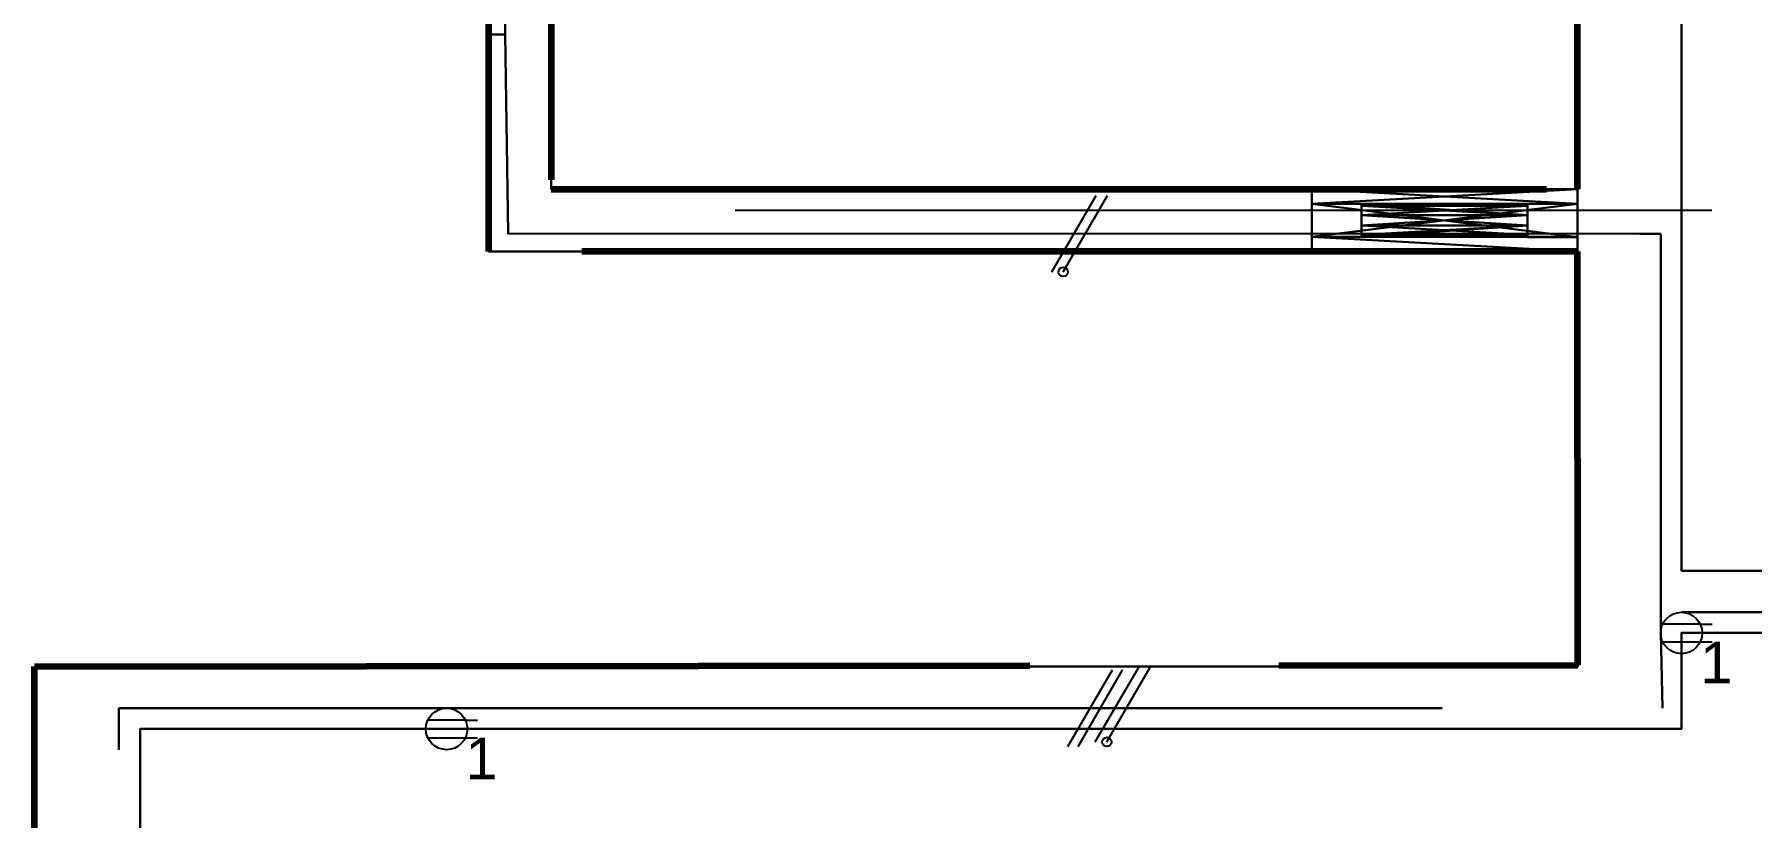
# Model space of a CAD drawing. Header units: metres. Extents: x 10.2 to 81, y 0 to 39.7.
# Drawn here: x 20 to 24.14, y 8.364 to 10.252 of the extents above; entities that cross this region are included whole.
import ezdxf

# ---------------------------------------------------------------- set-up
doc = ezdxf.new("R2010")
doc.units = ezdxf.units.M
doc.header["$LTSCALE"] = 0.2
doc.linetypes.add('ACAD_ISO02W100', pattern=[15, 12, -3])
for name, color, linetype, true_color in [('DLX_APERT', 7, 'Continuous', 0x969696), ('DLX_CONT', 7, 'Continuous', 0x969696), ('DLX_ROOF', 7, 'Continuous', 0x7f7f7f)]:
    doc.layers.add(name, color=color, linetype=linetype, true_color=true_color)
for name, color, linetype in [('EDIFICIO', 7, 'Continuous'), ('Fases', 7, 'Continuous'), ('Indicacion-Tabla', 7, 'Continuous'), ('Medidas', 1, 'Continuous'), ('Tomacorrientes', 7, 'Continuous')]:
    doc.layers.add(name, color=color, linetype=linetype)
doc.layers.add('L-Suelo', color=7, linetype='ACAD_ISO02W100', lineweight=30)
doc.layers.add('L-Techo', color=7, linetype='Continuous', lineweight=30)
doc.layers.get('0').off()
doc.styles.get("Standard").update_dxf_attribs({"font": 'arial.ttf'})

# ---------------------------------------------------------------- blocks, each defined once
blk = doc.blocks.new('Tomacorriente')
at = {"layer": 'Tomacorrientes'}
for p, q in [((0.0453, 0.0211), (-0.0453, 0.0211)), ((0.0453, 0.0211), (0.0743, 0.0211)), ((-0.0453, -0.0211), (0.0453, -0.0211)), ((0.0453, -0.0211), (0.0743, -0.0211))]:
    blk.add_line(p, q, dxfattribs=at)
blk.add_circle((0, 0), 0.05, dxfattribs=at)
blk = doc.blocks.new('943_0_0')
mesh = blk.add_polyface()
corners = [(0.2003, -0.0125, 0.3), (0.2003, 0.0125, 0.2), (0.2003, -0.0125, 0.2), (0.2003, 0.035, 0.2), (0.2003, 0.0125, 0.3), (0.2003, 0.035, 0.3), (0.2003, 0.0125, 0.2), (0.2003, 0.0125, 0.3), (0.2003, 0.035, 0.2), (0.2003, -0.035, 0.3), (0.2003, -0.0125, 0.2), (0.2003, -0.035, 0.2), (0.2003, -0.0125, 0.3), (0.2003, -0.0125, 0.2), (0.2003, -0.035, 0.3), (0.2003, 0.0125, 0.2), (0.2003, -0.0125, 0.3), (0.2003, 0.0125, 0.3)]
mesh.append_faces([[corners[k] for k in face] for face in [(0, 1, 2), (3, 4, 5), (6, 7, 8), (9, 10, 11), (12, 13, 14), (15, 16, 17)]])
blk = doc.blocks.new('943_0_1')
mesh = blk.add_polyface()
corners = [(-0.2003, -0.0125, 0.2), (-0.2003, 0.0125, 0.3), (-0.2003, -0.0125, 0.3), (-0.2003, 0.035, 0.3), (-0.2003, 0.0125, 0.2), (-0.2003, 0.035, 0.2), (-0.2003, 0.0125, 0.3), (-0.2003, 0.0125, 0.2), (-0.2003, 0.035, 0.3), (-0.2003, -0.035, 0.2), (-0.2003, -0.0125, 0.3), (-0.2003, -0.035, 0.3), (-0.2003, -0.0125, 0.2), (-0.2003, -0.0125, 0.3), (-0.2003, -0.035, 0.2), (-0.2003, 0.0125, 0.3), (-0.2003, -0.0125, 0.2), (-0.2003, 0.0125, 0.2)]
mesh.append_faces([[corners[k] for k in face] for face in [(0, 1, 2), (3, 4, 5), (6, 7, 8), (9, 10, 11), (12, 13, 14), (15, 16, 17)]])
blk = doc.blocks.new('943_0_2')
mesh = blk.add_polyface()
corners = [(0.2003, 0.0125, 0.2), (0.2003, -0.0125, 0.3), (0.2003, -0.0125, 0.2), (0.2003, 0.0125, 0.3), (0.2003, 0.035, 0.2), (0.2003, 0.035, 0.3), (0.2003, 0.0125, 0.3), (0.2003, 0.0125, 0.2), (0.2003, 0.035, 0.2), (0.2003, -0.035, 0.2), (0.2003, -0.0125, 0.3), (0.2003, -0.035, 0.3), (0.2003, -0.0125, 0.2), (0.2003, -0.0125, 0.3), (0.2003, -0.035, 0.2), (0.2003, -0.0125, 0.3), (0.2003, 0.0125, 0.2), (0.2003, 0.0125, 0.3), (-0.2003, -0.0125, 0.2), (-0.2003, 0.0125, 0.3), (-0.2003, 0.0125, 0.2), (-0.2003, -0.0125, 0.3), (-0.2003, -0.035, 0.2), (-0.2003, -0.035, 0.3), (-0.2003, -0.0125, 0.3), (-0.2003, -0.0125, 0.2), (-0.2003, -0.035, 0.2), (-0.2003, 0.035, 0.2), (-0.2003, 0.0125, 0.3), (-0.2003, 0.035, 0.3), (-0.2003, 0.0125, 0.2), (-0.2003, 0.0125, 0.3), (-0.2003, 0.035, 0.2), (-0.2003, 0.0125, 0.3), (-0.2003, -0.0125, 0.2), (-0.2003, -0.0125, 0.3), (-0.2003, 0.0125, 0.2), (0.2003, -0.0125, 0.2), (0.2003, 0.0125, 0.2), (0.2003, -0.0125, 0.2), (-0.2003, 0.0125, 0.2), (-0.2003, -0.0125, 0.2), (0.2003, 0.0125, 0.2), (0.2003, -0.0125, -0.63), (0.2003, 0.0125, -0.63), (0.2003, -0.0125, -0.63), (0.2003, 0.0125, 0.2), (0.2003, -0.0125, 0.2), (-0.2003, -0.0125, 0.2), (-0.2003, 0.0125, -0.63), (-0.2003, -0.0125, -0.63), (-0.2003, 0.0125, -0.63), (-0.2003, -0.0125, 0.2), (-0.2003, 0.0125, 0.2), (0.2003, 0.0125, -0.63), (-0.2003, -0.0125, -0.63), (-0.2003, 0.0125, -0.63), (-0.2003, -0.0125, -0.63), (0.2003, 0.0125, -0.63), (0.2003, -0.0125, -0.63), (0.2003, 0.0125, 0.3), (-0.2003, -0.0125, 0.3), (-0.2003, 0.0125, 0.3), (-0.2003, -0.0125, 0.3), (0.2003, 0.0125, 0.3), (0.2003, -0.0125, 0.3), (0.2003, -0.0125, 0.3), (0.2003, 0.0125, 0.63), (0.2003, -0.0125, 0.63), (0.2003, 0.0125, 0.63), (0.2003, -0.0125, 0.3), (0.2003, 0.0125, 0.3), (0.2003, 0.0125, 0.63), (-0.2003, -0.0125, 0.63), (0.2003, -0.0125, 0.63), (-0.2003, -0.0125, 0.63), (0.2003, 0.0125, 0.63), (-0.2003, 0.0125, 0.63), (-0.2003, 0.0125, 0.3), (-0.2003, -0.0125, 0.63), (-0.2003, 0.0125, 0.63), (-0.2003, -0.0125, 0.63), (-0.2003, 0.0125, 0.3), (-0.2003, -0.0125, 0.3)]
mesh.append_faces([[corners[k] for k in face] for face in [(0, 1, 2), (3, 4, 5), (6, 7, 8), (9, 10, 11), (12, 13, 14), (15, 16, 17), (18, 19, 20), (21, 22, 23), (24, 25, 26), (27, 28, 29), (30, 31, 32), (33, 34, 35), (36, 37, 38), (39, 40, 41), (42, 43, 44), (45, 46, 47), (48, 49, 50), (51, 52, 53), (54, 55, 56), (57, 58, 59), (60, 61, 62), (63, 64, 65), (66, 67, 68), (69, 70, 71), (72, 73, 74), (75, 76, 77), (78, 79, 80), (81, 82, 83)]])
blk = doc.blocks.new('943_0_3')
mesh = blk.add_polyface()
corners = [(-0.2003, -0.0125, 0.2), (0.2003, -0.0125, -0.63), (0.2003, -0.0125, 0.2), (0.2003, -0.0125, -0.63), (-0.2003, -0.0125, 0.2), (-0.2003, -0.0125, -0.63), (-0.2003, 0.0125, -0.63), (0.2003, 0.0125, 0.2), (0.2003, 0.0125, -0.63), (0.2003, 0.0125, 0.2), (-0.2003, 0.0125, -0.63), (-0.2003, 0.0125, 0.2), (-0.2003, -0.0125, 0.63), (0.2003, -0.0125, 0.3), (0.2003, -0.0125, 0.63), (0.2003, -0.0125, 0.3), (-0.2003, -0.0125, 0.63), (-0.2003, -0.0125, 0.3), (-0.2003, 0.0125, 0.63), (0.2003, 0.0125, 0.3), (-0.2003, 0.0125, 0.3), (0.2003, 0.0125, 0.3), (-0.2003, 0.0125, 0.63), (0.2003, 0.0125, 0.63)]
mesh.append_faces([[corners[k] for k in face] for face in [(0, 1, 2), (3, 4, 5), (6, 7, 8), (9, 10, 11), (12, 13, 14), (15, 16, 17), (18, 19, 20), (21, 22, 23)]])
blk = doc.blocks.new('943_0_4')
mesh = blk.add_polyface()
corners = [(-0.3203, 0.04, 0.75), (0.3203, -0.04, 0.75), (0.3203, 0.04, 0.75), (0.3203, -0.04, 0.75), (-0.3203, 0.04, 0.75), (-0.3203, -0.04, 0.75), (0.3203, 0.04, 0.75), (0.3203, -0.04, -0.75), (0.3203, 0.04, -0.75), (0.3203, -0.04, -0.75), (0.3203, 0.04, 0.75), (0.3203, -0.04, 0.75), (0.3203, 0.04, -0.75), (-0.3203, -0.04, -0.75), (-0.3203, 0.04, -0.75), (-0.3203, -0.04, -0.75), (0.3203, 0.04, -0.75), (0.3203, -0.04, -0.75), (-0.3203, 0.04, -0.75), (-0.3203, -0.04, 0.75), (-0.3203, 0.04, 0.75), (-0.3203, -0.04, 0.75), (-0.3203, 0.04, -0.75), (-0.3203, -0.04, -0.75), (-0.3203, -0.04, -0.75), (-0.2003, -0.04, 0.63), (-0.3203, -0.04, 0.75), (0.3203, -0.04, -0.75), (-0.2003, -0.04, -0.63), (-0.3203, -0.04, -0.75), (0.3203, -0.04, -0.75), (0.2003, -0.04, -0.63), (-0.2003, -0.04, -0.63), (0.3203, -0.04, 0.75), (0.2003, -0.04, -0.63), (0.3203, -0.04, -0.75), (0.3203, -0.04, 0.75), (0.2003, -0.04, 0.63), (0.2003, -0.04, -0.63), (-0.3203, -0.04, 0.75), (0.2003, -0.04, 0.63), (0.3203, -0.04, 0.75), (-0.3203, -0.04, 0.75), (-0.2003, -0.04, 0.63), (0.2003, -0.04, 0.63), (-0.2003, -0.04, 0.63), (-0.3203, -0.04, -0.75), (-0.2003, -0.04, -0.63), (-0.3203, 0.04, 0.75), (-0.2003, 0.04, -0.63), (-0.3203, 0.04, -0.75), (0.3203, 0.04, 0.75), (-0.2003, 0.04, 0.63), (-0.3203, 0.04, 0.75), (0.3203, 0.04, 0.75), (0.2003, 0.04, 0.63), (-0.2003, 0.04, 0.63), (0.3203, 0.04, -0.75), (0.2003, 0.04, 0.63), (0.3203, 0.04, 0.75), (0.3203, 0.04, -0.75), (0.2003, 0.04, -0.63), (0.2003, 0.04, 0.63), (-0.3203, 0.04, -0.75), (0.2003, 0.04, -0.63), (0.3203, 0.04, -0.75), (-0.3203, 0.04, -0.75), (-0.2003, 0.04, -0.63), (0.2003, 0.04, -0.63), (-0.2003, 0.04, -0.63), (-0.3203, 0.04, 0.75), (-0.2003, 0.04, 0.63), (0.2003, 0.0125, 0.63), (-0.2003, -0.0125, 0.63), (-0.2003, 0.0125, 0.63), (-0.2003, -0.0125, 0.63), (0.2003, 0.0125, 0.63), (0.2003, -0.0125, 0.63), (0.2003, -0.035, 0.2), (0.2003, -0.0125, -0.63), (0.2003, -0.04, -0.63), (0.2003, -0.035, 0.3), (0.2003, -0.0125, 0.63), (0.2003, -0.0125, 0.3), (0.2003, -0.035, 0.3), (0.2003, -0.04, 0.63), (0.2003, -0.0125, 0.63), (0.2003, -0.035, 0.3), (0.2003, -0.04, -0.63), (0.2003, -0.04, 0.63), (0.2003, -0.035, 0.2), (0.2003, -0.04, -0.63), (0.2003, -0.035, 0.3), (0.2003, -0.0125, -0.63), (0.2003, -0.035, 0.2), (0.2003, -0.0125, 0.2), (-0.2003, 0.04, -0.63), (-0.2003, 0.035, 0.2), (-0.2003, 0.0125, -0.63), (-0.2003, 0.0125, -0.63), (-0.2003, 0.035, 0.2), (-0.2003, 0.0125, 0.2), (-0.2003, 0.04, 0.63), (-0.2003, 0.035, 0.2), (-0.2003, 0.04, -0.63), (-0.2003, 0.04, 0.63), (-0.2003, 0.035, 0.3), (-0.2003, 0.035, 0.2), (-0.2003, 0.0125, 0.63), (-0.2003, 0.035, 0.3), (-0.2003, 0.04, 0.63), (-0.2003, 0.035, 0.3), (-0.2003, 0.0125, 0.63), (-0.2003, 0.0125, 0.3), (0.2003, 0.04, -0.63), (-0.2003, 0.0125, -0.63), (0.2003, 0.0125, -0.63), (-0.2003, 0.0125, -0.63), (0.2003, 0.04, -0.63), (-0.2003, 0.04, -0.63), (0.2003, -0.04, -0.63), (-0.2003, -0.0125, -0.63), (-0.2003, -0.04, -0.63), (-0.2003, -0.0125, -0.63), (0.2003, -0.04, -0.63), (0.2003, -0.0125, -0.63), (-0.2003, 0.0125, -0.63), (0.2003, -0.0125, -0.63), (0.2003, 0.0125, -0.63), (0.2003, -0.0125, -0.63), (-0.2003, 0.0125, -0.63), (-0.2003, -0.0125, -0.63), (0.2003, -0.0125, 0.2), (0.2003, 0.0125, -0.63), (0.2003, -0.0125, -0.63), (0.2003, 0.0125, -0.63), (0.2003, -0.0125, 0.2), (0.2003, 0.0125, 0.2), (-0.2003, 0.0125, 0.2), (-0.2003, -0.0125, -0.63), (-0.2003, 0.0125, -0.63), (-0.2003, -0.0125, -0.63), (-0.2003, 0.0125, 0.2), (-0.2003, -0.0125, 0.2), (0.2003, 0.0125, 0.3), (0.2003, -0.0125, 0.63), (0.2003, 0.0125, 0.63), (0.2003, -0.0125, 0.63), (0.2003, 0.0125, 0.3), (0.2003, -0.0125, 0.3), (0.2003, -0.04, 0.63), (-0.2003, -0.0125, 0.63), (0.2003, -0.0125, 0.63), (-0.2003, -0.0125, 0.63), (0.2003, -0.04, 0.63), (-0.2003, -0.04, 0.63), (0.2003, 0.04, 0.63), (-0.2003, 0.0125, 0.63), (-0.2003, 0.04, 0.63), (-0.2003, 0.0125, 0.63), (0.2003, 0.04, 0.63), (0.2003, 0.0125, 0.63), (-0.2003, -0.0125, 0.3), (-0.2003, 0.0125, 0.63), (-0.2003, -0.0125, 0.63), (-0.2003, 0.0125, 0.63), (-0.2003, -0.0125, 0.3), (-0.2003, 0.0125, 0.3), (0.2003, 0.0125, -0.63), (0.2003, 0.035, 0.2), (0.2003, 0.04, -0.63), (0.2003, 0.0125, 0.63), (0.2003, 0.035, 0.3), (0.2003, 0.0125, 0.3), (0.2003, 0.04, 0.63), (0.2003, 0.035, 0.3), (0.2003, 0.0125, 0.63), (0.2003, 0.04, -0.63), (0.2003, 0.035, 0.3), (0.2003, 0.04, 0.63), (0.2003, 0.04, -0.63), (0.2003, 0.035, 0.2), (0.2003, 0.035, 0.3), (0.2003, 0.035, 0.2), (0.2003, 0.0125, -0.63), (0.2003, 0.0125, 0.2)]
mesh.append_faces([[corners[k] for k in face] for face in [(0, 1, 2), (3, 4, 5), (6, 7, 8), (9, 10, 11), (12, 13, 14), (15, 16, 17), (18, 19, 20), (21, 22, 23), (24, 25, 26), (27, 28, 29), (30, 31, 32), (33, 34, 35), (36, 37, 38), (39, 40, 41), (42, 43, 44), (45, 46, 47), (48, 49, 50), (51, 52, 53), (54, 55, 56), (57, 58, 59), (60, 61, 62), (63, 64, 65), (66, 67, 68), (69, 70, 71), (72, 73, 74), (75, 76, 77), (78, 79, 80), (81, 82, 83), (84, 85, 86), (87, 88, 89), (90, 91, 92), (93, 94, 95), (96, 97, 98), (99, 100, 101), (102, 103, 104), (105, 106, 107), (108, 109, 110), (111, 112, 113), (114, 115, 116), (117, 118, 119), (120, 121, 122), (123, 124, 125), (126, 127, 128), (129, 130, 131), (132, 133, 134), (135, 136, 137), (138, 139, 140), (141, 142, 143), (144, 145, 146), (147, 148, 149), (150, 151, 152), (153, 154, 155), (156, 157, 158), (159, 160, 161), (162, 163, 164), (165, 166, 167), (168, 169, 170), (171, 172, 173), (174, 175, 176), (177, 178, 179), (180, 181, 182), (183, 184, 185)]])
blk = doc.blocks.new('943_0_5')
mesh = blk.add_polyface()
corners = [(-0.2003, -0.0125, -0.63), (-0.2003, -0.035, 0.2), (-0.2003, -0.04, -0.63), (-0.2003, -0.0125, 0.63), (-0.2003, -0.035, 0.3), (-0.2003, -0.0125, 0.3), (-0.2003, -0.04, 0.63), (-0.2003, -0.035, 0.3), (-0.2003, -0.0125, 0.63), (-0.2003, -0.04, -0.63), (-0.2003, -0.035, 0.3), (-0.2003, -0.04, 0.63), (-0.2003, -0.04, -0.63), (-0.2003, -0.035, 0.2), (-0.2003, -0.035, 0.3), (-0.2003, -0.035, 0.2), (-0.2003, -0.0125, -0.63), (-0.2003, -0.0125, 0.2)]
mesh.append_faces([[corners[k] for k in face] for face in [(0, 1, 2), (3, 4, 5), (6, 7, 8), (9, 10, 11), (12, 13, 14), (15, 16, 17)]])
blk = doc.blocks.new('943_0_6')
mesh = blk.add_polyface()
corners = [(-0.2003, -0.035, 0.2), (0.2003, -0.0125, 0.2), (0.2003, -0.035, 0.2), (0.2003, -0.0125, 0.2), (-0.2003, -0.035, 0.2), (-0.2003, -0.0125, 0.2), (-0.2003, -0.0125, 0.2), (0.2003, 0.0125, 0.2), (0.2003, -0.0125, 0.2), (0.2003, 0.0125, 0.2), (-0.2003, -0.0125, 0.2), (-0.2003, 0.0125, 0.2), (-0.2003, -0.035, 0.3), (0.2003, -0.035, 0.2), (0.2003, -0.035, 0.3), (0.2003, -0.035, 0.2), (-0.2003, -0.035, 0.3), (-0.2003, -0.035, 0.2), (0.2003, -0.035, 0.3), (-0.2003, -0.0125, 0.3), (-0.2003, -0.035, 0.3), (-0.2003, -0.0125, 0.3), (0.2003, -0.035, 0.3), (0.2003, -0.0125, 0.3), (-0.2003, 0.0125, 0.3), (0.2003, -0.0125, 0.3), (0.2003, 0.0125, 0.3), (0.2003, -0.0125, 0.3), (-0.2003, 0.0125, 0.3), (-0.2003, -0.0125, 0.3), (0.2003, 0.0125, 0.3), (-0.2003, 0.035, 0.3), (-0.2003, 0.0125, 0.3), (-0.2003, 0.035, 0.3), (0.2003, 0.0125, 0.3), (0.2003, 0.035, 0.3), (0.2003, 0.035, 0.3), (-0.2003, 0.035, 0.2), (-0.2003, 0.035, 0.3), (-0.2003, 0.035, 0.2), (0.2003, 0.035, 0.3), (0.2003, 0.035, 0.2), (0.2003, 0.035, 0.2), (-0.2003, 0.0125, 0.2), (-0.2003, 0.035, 0.2), (-0.2003, 0.0125, 0.2), (0.2003, 0.035, 0.2), (0.2003, 0.0125, 0.2)]
mesh.append_faces([[corners[k] for k in face] for face in [(0, 1, 2), (3, 4, 5), (6, 7, 8), (9, 10, 11), (12, 13, 14), (15, 16, 17), (18, 19, 20), (21, 22, 23), (24, 25, 26), (27, 28, 29), (30, 31, 32), (33, 34, 35), (36, 37, 38), (39, 40, 41), (42, 43, 44), (45, 46, 47)]])
blk = doc.blocks.new('Fase')
at = {"layer": 'Fases'}
blk.add_line((-0.0535, -0.0922), (0.0535, 0.0922), dxfattribs=at)
blk = doc.blocks.new('Neutro')
at = {"layer": 'Fases'}
h = blk.add_hatch(dxfattribs=at)
h.set_pattern_fill('ANGLE', color=256)
h.set_pattern_definition([(0, (-26.865, -1.6355), (0, 6.985), [5.08, -1.905]), (90, (-26.865, -1.6355), (-6.985, 4e-16), [5.08, -1.905])])
h.paths.add_polyline_path([(-0.0645, -0.0922, 1), (-0.0424, -0.0922, 1)])
blk.add_circle((-0.0535, -0.0922), 0.0111, dxfattribs=at)
blk.add_blockref('Fase', (0, 0), dxfattribs=at)

msp = doc.modelspace()

# ---------------------------------------------------------------- linework, layer by layer
at = {"layer": 'DLX_APERT'}
for points in [[(23.7201, 9.8434, 0), (23.0796, 9.8434, 0)], [(23.0796, 9.8434, 0), (23.0796, 9.7634, 0)], [(23.0796, 9.8434, 0), (23.0796, 9.8434, 0)], [(23.0796, 9.8434, 0), (23.0796, 9.7634, 0)], [(23.0796, 9.7634, 0), (23.0796, 9.8434, 0)], [(23.0796, 9.8434, 0), (23.7201, 9.8434, 0)], [(23.0796, 9.7634, 0), (23.0796, 9.8434, 0)], [(23.7201, 9.8434, 0), (23.0796, 9.8434, 0)], [(23.0796, 9.8434, 0), (23.0796, 9.8434, 0)], [(23.0796, 9.8434, 0), (23.7201, 9.8434, 0)], [(23.6001, 9.8434, 0), (23.1996, 9.8434, 0)], [(23.1996, 9.8434, 0), (23.1996, 9.8434, 0)], [(23.1996, 9.8434, 0), (23.6001, 9.8434, 0)], [(23.1996, 9.8159, 0), (23.1996, 9.8434, 0)], [(23.1996, 9.8434, 0), (23.1996, 9.8434, 0)], [(23.1996, 9.8434, 0), (23.1996, 9.8159, 0)], [(23.6001, 9.8434, 0), (23.1996, 9.8434, 0)], [(23.1996, 9.8434, 0), (23.1996, 9.8159, 0)], [(23.1996, 9.8159, 0), (23.1996, 9.8434, 0)], [(23.1996, 9.8434, 0), (23.6001, 9.8434, 0)], [(23.1996, 9.8384, 0), (23.1996, 9.8384, 0)], [(23.1996, 9.8384, 0), (23.1996, 9.8159, 0)], [(23.1996, 9.8159, 0), (23.1996, 9.8384, 0)], [(23.1996, 9.8159, 0), (23.1996, 9.8384, 0)], [(23.1996, 9.8384, 0), (23.1996, 9.8384, 0)], [(23.1996, 9.8384, 0), (23.1996, 9.8159, 0)], [(23.1996, 9.8159, 0), (23.1996, 9.8384, 0)], [(23.1996, 9.8384, 0), (23.6001, 9.8384, 0)], [(23.1996, 9.8384, 0), (23.6001, 9.8384, 0)], [(23.6001, 9.8384, 0), (23.1996, 9.8384, 0)], [(23.1996, 9.8384, 0), (23.1996, 9.8384, 0)], [(23.6001, 9.8384, 0), (23.1996, 9.8384, 0)], [(23.1996, 9.8384, 0), (23.1996, 9.8159, 0)], [(23.1996, 9.8159, 0), (23.1996, 9.8384, 0)], [(23.1996, 9.8384, 0), (23.1996, 9.8384, 0)], [(23.1996, 9.8384, 0), (23.1996, 9.8159, 0)], [(23.1996, 9.7909, 0), (23.1996, 9.8159, 0)], [(23.1996, 9.8159, 0), (23.6001, 9.8159, 0)], [(23.1996, 9.8159, 0), (23.1996, 9.8159, 0)], [(23.1996, 9.8159, 0), (23.1996, 9.8159, 0)], [(23.1996, 9.8159, 0), (23.6001, 9.8159, 0)], [(23.6001, 9.8159, 0), (23.1996, 9.8159, 0)], [(23.1996, 9.8159, 0), (23.1996, 9.7909, 0)], [(23.1996, 9.8159, 0), (23.1996, 9.7909, 0)], [(23.1996, 9.7909, 0), (23.1996, 9.8159, 0)], [(23.1996, 9.8159, 0), (23.1996, 9.8159, 0)], [(23.1996, 9.7909, 0), (23.1996, 9.8159, 0)], [(23.1996, 9.8159, 0), (23.1996, 9.8159, 0)], [(23.1996, 9.8159, 0), (23.1996, 9.7909, 0)], [(23.6001, 9.8159, 0), (23.1996, 9.8159, 0)], [(23.1996, 9.7909, 0), (23.1996, 9.8159, 0)], [(23.1996, 9.8159, 0), (23.1996, 9.7909, 0)], [(23.6001, 9.8159, 0), (23.1996, 9.8159, 0)], [(23.1996, 9.7909, 0), (23.1996, 9.8159, 0)], [(23.1996, 9.8159, 0), (23.6001, 9.8159, 0)], [(23.1996, 9.8159, 0), (23.6001, 9.8159, 0)], [(23.6001, 9.8159, 0), (23.1996, 9.8159, 0)], [(23.1996, 9.8159, 0), (23.1996, 9.7909, 0)], [(23.1996, 9.7909, 0), (23.1996, 9.8159, 0)], [(23.1996, 9.8159, 0), (23.1996, 9.7909, 0)], [(23.6001, 9.8159, 0), (23.1996, 9.8159, 0)], [(23.1996, 9.8159, 0), (23.1996, 9.8159, 0)], [(23.1996, 9.8159, 0), (23.6001, 9.8159, 0)], [(23.6001, 9.8159, 0), (23.1996, 9.8159, 0)], [(23.1996, 9.8159, 0), (23.1996, 9.7909, 0)], [(23.1996, 9.8159, 0), (23.1996, 9.8159, 0)], [(23.1996, 9.8159, 0), (23.1996, 9.7909, 0)], [(23.1996, 9.7909, 0), (23.1996, 9.8159, 0)], [(23.1996, 9.8159, 0), (23.6001, 9.8159, 0)], [(23.1996, 9.7909, 0), (23.1996, 9.8159, 0)], [(23.6001, 9.8159, 0), (23.1996, 9.8159, 0)], [(23.1996, 9.8159, 0), (23.1996, 9.8159, 0)], [(23.1996, 9.8159, 0), (23.6001, 9.8159, 0)], [(23.1996, 9.8159, 0), (23.6001, 9.8159, 0)], [(23.1996, 9.7909, 0), (23.1996, 9.8159, 0)], [(23.1996, 9.8159, 0), (23.1996, 9.8159, 0)], [(23.1996, 9.8159, 0), (23.1996, 9.7909, 0)], [(23.1996, 9.7909, 0), (23.1996, 9.8159, 0)], [(23.6001, 9.8159, 0), (23.1996, 9.8159, 0)], [(23.1996, 9.8159, 0), (23.1996, 9.7909, 0)], [(23.6001, 9.8434, 0), (23.6001, 9.8434, 0)], [(23.6001, 9.8159, 0), (23.6001, 9.8434, 0)], [(23.6001, 9.8434, 0), (23.6001, 9.8159, 0)], [(23.6001, 9.8159, 0), (23.6001, 9.8434, 0)], [(23.6001, 9.8434, 0), (23.6001, 9.8434, 0)], [(23.6001, 9.8434, 0), (23.6001, 9.8159, 0)], [(23.6001, 9.8384, 0), (23.6001, 9.8384, 0)], [(23.6001, 9.8384, 0), (23.6001, 9.8159, 0)], [(23.6001, 9.8159, 0), (23.6001, 9.8384, 0)], [(23.6001, 9.8384, 0), (23.6001, 9.8384, 0)], [(23.6001, 9.8384, 0), (23.6001, 9.8159, 0)], [(23.6001, 9.8159, 0), (23.6001, 9.8384, 0)], [(23.6001, 9.8384, 0), (23.6001, 9.8159, 0)], [(23.6001, 9.8384, 0), (23.6001, 9.8384, 0)], [(23.6001, 9.8159, 0), (23.6001, 9.8384, 0)], [(23.6001, 9.8384, 0), (23.6001, 9.8159, 0)], [(23.6001, 9.8159, 0), (23.6001, 9.8384, 0)], [(23.6001, 9.8384, 0), (23.6001, 9.8384, 0)], [(23.6001, 9.8159, 0), (23.6001, 9.7909, 0)], [(23.6001, 9.7909, 0), (23.6001, 9.8159, 0)], [(23.6001, 9.7909, 0), (23.6001, 9.8159, 0)], [(23.6001, 9.8159, 0), (23.6001, 9.8159, 0)], [(23.6001, 9.8159, 0), (23.6001, 9.7909, 0)], [(23.6001, 9.8159, 0), (23.6001, 9.7909, 0)], [(23.6001, 9.7909, 0), (23.6001, 9.8159, 0)], [(23.6001, 9.8159, 0), (23.6001, 9.8159, 0)], [(23.6001, 9.8159, 0), (23.6001, 9.8159, 0)], [(23.6001, 9.8159, 0), (23.6001, 9.8159, 0)], [(23.6001, 9.8159, 0), (23.6001, 9.7909, 0)], [(23.6001, 9.7909, 0), (23.6001, 9.8159, 0)], [(23.6001, 9.8159, 0), (23.6001, 9.7909, 0)], [(23.6001, 9.7909, 0), (23.6001, 9.8159, 0)], [(23.6001, 9.8159, 0), (23.6001, 9.7909, 0)], [(23.6001, 9.7909, 0), (23.6001, 9.8159, 0)], [(23.6001, 9.8159, 0), (23.6001, 9.8159, 0)], [(23.6001, 9.7909, 0), (23.6001, 9.8159, 0)], [(23.6001, 9.8159, 0), (23.6001, 9.8159, 0)], [(23.6001, 9.8159, 0), (23.6001, 9.7909, 0)], [(23.6001, 9.7909, 0), (23.6001, 9.8159, 0)], [(23.6001, 9.8159, 0), (23.6001, 9.7909, 0)], [(23.6001, 9.8159, 0), (23.6001, 9.8159, 0)], [(23.6001, 9.8159, 0), (23.6001, 9.7909, 0)], [(23.6001, 9.7909, 0), (23.6001, 9.8159, 0)], [(23.6001, 9.8159, 0), (23.6001, 9.8159, 0)], [(23.6001, 9.8159, 0), (23.6001, 9.7909, 0)], [(23.6001, 9.7909, 0), (23.6001, 9.8159, 0)], [(23.7201, 9.7634, 0), (23.7201, 9.8434, 0)], [(23.7201, 9.8434, 0), (23.7201, 9.7634, 0)], [(23.7201, 9.8434, 0), (23.7201, 9.8434, 0)], [(23.7201, 9.8434, 0), (23.7201, 9.7634, 0)], [(23.7201, 9.7634, 0), (23.7201, 9.8434, 0)], [(23.7201, 9.8434, 0), (23.7201, 9.8434, 0)], [(23.6001, 9.7909, 0), (23.1996, 9.7909, 0)], [(23.6001, 9.7909, 0), (23.1996, 9.7909, 0)], [(23.1996, 9.7909, 0), (23.1996, 9.7634, 0)], [(23.1996, 9.7909, 0), (23.6001, 9.7909, 0)], [(23.1996, 9.7909, 0), (23.1996, 9.7909, 0)], [(23.1996, 9.7909, 0), (23.1996, 9.7909, 0)], [(23.1996, 9.7909, 0), (23.6001, 9.7909, 0)], [(23.1996, 9.7634, 0), (23.1996, 9.7909, 0)], [(23.1996, 9.7684, 0), (23.1996, 9.7909, 0)], [(23.1996, 9.7909, 0), (23.1996, 9.7909, 0)], [(23.1996, 9.7909, 0), (23.1996, 9.7634, 0)], [(23.1996, 9.7634, 0), (23.1996, 9.7909, 0)], [(23.1996, 9.7909, 0), (23.1996, 9.7909, 0)], [(23.1996, 9.7909, 0), (23.1996, 9.7684, 0)], [(23.1996, 9.7684, 0), (23.1996, 9.7909, 0)], [(23.1996, 9.7909, 0), (23.1996, 9.7684, 0)], [(23.6001, 9.7909, 0), (23.1996, 9.7909, 0)], [(23.1996, 9.7909, 0), (23.6001, 9.7909, 0)], [(23.6001, 9.7909, 0), (23.1996, 9.7909, 0)], [(23.1996, 9.7909, 0), (23.1996, 9.7684, 0)], [(23.1996, 9.7909, 0), (23.6001, 9.7909, 0)], [(23.1996, 9.7684, 0), (23.1996, 9.7909, 0)], [(23.1996, 9.7684, 0), (23.1996, 9.7909, 0)], [(23.1996, 9.7909, 0), (23.1996, 9.7684, 0)], [(23.1996, 9.7909, 0), (23.6001, 9.7909, 0)], [(23.6001, 9.7909, 0), (23.1996, 9.7909, 0)], [(23.1996, 9.7909, 0), (23.1996, 9.7909, 0)], [(23.1996, 9.7909, 0), (23.6001, 9.7909, 0)], [(23.1996, 9.7909, 0), (23.1996, 9.7909, 0)], [(23.6001, 9.7909, 0), (23.1996, 9.7909, 0)], [(23.6001, 9.7909, 0), (23.1996, 9.7909, 0)], [(23.6001, 9.7909, 0), (23.1996, 9.7909, 0)], [(23.1996, 9.7909, 0), (23.1996, 9.7909, 0)], [(23.1996, 9.7909, 0), (23.6001, 9.7909, 0)], [(23.1996, 9.7909, 0), (23.1996, 9.7909, 0)], [(23.1996, 9.7909, 0), (23.6001, 9.7909, 0)], [(23.6001, 9.7684, 0), (23.6001, 9.7909, 0)], [(23.6001, 9.7909, 0), (23.6001, 9.7909, 0)], [(23.6001, 9.7909, 0), (23.6001, 9.7634, 0)], [(23.6001, 9.7634, 0), (23.6001, 9.7909, 0)], [(23.6001, 9.7909, 0), (23.6001, 9.7909, 0)], [(23.6001, 9.7909, 0), (23.6001, 9.7684, 0)], [(23.6001, 9.7634, 0), (23.6001, 9.7909, 0)], [(23.6001, 9.7909, 0), (23.6001, 9.7909, 0)], [(23.6001, 9.7909, 0), (23.6001, 9.7634, 0)], [(23.6001, 9.7909, 0), (23.6001, 9.7909, 0)], [(23.6001, 9.7909, 0), (23.6001, 9.7684, 0)], [(23.6001, 9.7684, 0), (23.6001, 9.7909, 0)], [(23.6001, 9.7684, 0), (23.6001, 9.7909, 0)], [(23.6001, 9.7909, 0), (23.6001, 9.7684, 0)], [(23.6001, 9.7909, 0), (23.6001, 9.7684, 0)], [(23.6001, 9.7684, 0), (23.6001, 9.7909, 0)], [(23.6001, 9.7909, 0), (23.6001, 9.7909, 0)], [(23.6001, 9.7909, 0), (23.6001, 9.7909, 0)], [(23.6001, 9.7909, 0), (23.6001, 9.7909, 0)], [(23.6001, 9.7909, 0), (23.6001, 9.7909, 0)], [(23.0796, 9.7634, 0), (23.7201, 9.7634, 0)], [(23.0796, 9.7634, 0), (23.0796, 9.7634, 0)], [(23.7201, 9.7634, 0), (23.0796, 9.7634, 0)], [(23.7201, 9.7634, 0), (23.0796, 9.7634, 0)], [(23.0796, 9.7634, 0), (23.0796, 9.7634, 0)], [(23.0796, 9.7634, 0), (23.7201, 9.7634, 0)], [(23.1996, 9.7684, 0), (23.1996, 9.7684, 0)], [(23.1996, 9.7684, 0), (23.1996, 9.7684, 0)], [(23.1996, 9.7684, 0), (23.6001, 9.7684, 0)], [(23.6001, 9.7684, 0), (23.1996, 9.7684, 0)], [(23.1996, 9.7684, 0), (23.1996, 9.7684, 0)], [(23.1996, 9.7684, 0), (23.6001, 9.7684, 0)], [(23.6001, 9.7684, 0), (23.1996, 9.7684, 0)], [(23.1996, 9.7684, 0), (23.1996, 9.7684, 0)], [(23.6001, 9.7634, 0), (23.1996, 9.7634, 0)], [(23.1996, 9.7634, 0), (23.1996, 9.7634, 0)], [(23.1996, 9.7634, 0), (23.6001, 9.7634, 0)], [(23.1996, 9.7634, 0), (23.6001, 9.7634, 0)], [(23.6001, 9.7634, 0), (23.1996, 9.7634, 0)], [(23.1996, 9.7634, 0), (23.1996, 9.7634, 0)], [(23.6001, 9.7684, 0), (23.6001, 9.7684, 0)], [(23.6001, 9.7684, 0), (23.6001, 9.7684, 0)], [(23.6001, 9.7684, 0), (23.6001, 9.7684, 0)], [(23.6001, 9.7684, 0), (23.6001, 9.7684, 0)], [(23.6001, 9.7634, 0), (23.6001, 9.7634, 0)], [(23.6001, 9.7634, 0), (23.6001, 9.7634, 0)], [(23.7201, 9.7634, 0), (23.7201, 9.7634, 0)], [(23.7201, 9.7634, 0), (23.7201, 9.7634, 0)]]:
    msp.add_polyline3d(points, dxfattribs=at)
at = {"layer": 'DLX_CONT'}
for points in [[(21.2459, 12.3012, 0), (21.2459, 9.8786, 0)], [(21.2459, 12.3012, 0), (21.2459, 9.8786, 0)], [(21.0959, 12.2874, 0), (21.0959, 9.7284, 0)], [(21.0959, 12.2874, 0), (21.0959, 9.7284, 0)], [(23.7201, 9.8784, 0), (23.7209, 11.3283, 0)], [(23.7201, 9.8784, 0), (23.7209, 11.3283, 0)], [(23.9709, 10.3783, 0), (23.9709, 8.9587, 0)], [(23.9709, 10.3783, 0), (23.9709, 8.9587, 0)], [(21.2459, 9.8786, 0), (23.7201, 9.8784, 0)], [(21.2459, 9.8786, 0), (23.7201, 9.8784, 0)], [(24.0444, 9.827, 0), (21.6897, 9.827, 0)], [(21.0959, 9.7284, 0), (23.7202, 9.7284, 0)], [(21.0959, 9.7284, 0), (23.7202, 9.7284, 0)], [(23.7202, 9.7284, 0), (23.7209, 8.7283, 0)], [(23.7202, 9.7284, 0), (23.7209, 8.7283, 0)], [(23.9709, 8.9587, 0), (26.1757, 8.9587, 0)], [(23.9709, 8.9587, 0), (26.1757, 8.9587, 0)], [(26.3257, 8.8087, 0), (23.9709, 8.8087, 0)], [(23.9709, 8.8087, 0), (23.9709, 8.5773, 0)], [(26.3257, 8.8087, 0), (23.9709, 8.8087, 0)], [(23.9709, 8.8087, 0), (23.9709, 8.5773, 0)], [(20.0055, 8.7283, 0), (20, 0.7405, 0)], [(20.0055, 8.7283, 0), (20, 0.7405, 0)], [(23.7209, 8.7283, 0), (20.0055, 8.7283, 0)], [(23.7209, 8.7283, 0), (20.0055, 8.7283, 0)], [(20.2555, 8.5773, 0), (20.2501, 0.8931, 0)], [(20.2555, 8.5773, 0), (20.2501, 0.8931, 0)], [(23.9709, 8.5773, 0), (20.2555, 8.5773, 0)], [(23.9709, 8.5773, 0), (20.2555, 8.5773, 0)]]:
    msp.add_polyline3d(points, dxfattribs=at)
at = {"layer": 'DLX_ROOF'}
for points in [[(21.2459, 12.3012, 0), (21.2459, 9.8786, 0)], [(21.2459, 9.8786, 0), (21.2459, 12.3012, 0)], [(21.0959, 12.2874, 0), (21.0959, 9.7284, 0)], [(21.0959, 9.7284, 0), (21.0959, 12.2874, 0)], [(21.0959, 9.7284, 0), (21.0959, 12.2874, 0)], [(21.0959, 12.2874, 0), (21.0959, 9.7284, 0)], [(23.7201, 9.8784, 0), (23.7209, 11.3283, 0)], [(23.7209, 11.3283, 0), (23.7201, 9.8784, 0)], [(23.9709, 10.3783, 0), (23.9709, 8.9587, 0)], [(23.9709, 8.9587, 0), (23.9709, 10.3783, 0)], [(21.2459, 9.8786, 0), (23.7201, 9.8784, 0)], [(23.7201, 9.8784, 0), (21.2459, 9.8786, 0)], [(21.0959, 9.7284, 0), (21.0959, 9.7284, 0)], [(21.0959, 9.7284, 0), (23.7202, 9.7284, 0)], [(23.7202, 9.7284, 0), (21.0959, 9.7284, 0)], [(21.0959, 9.7284, 0), (21.0959, 9.7284, 0)], [(23.7202, 9.7284, 0), (21.0959, 9.7284, 0)], [(21.0959, 9.7284, 0), (23.7202, 9.7284, 0)], [(23.7202, 9.7284, 0), (23.7202, 9.7284, 0)], [(23.7202, 9.7284, 0), (23.7209, 8.7283, 0)], [(23.7209, 8.7283, 0), (23.7202, 9.7284, 0)], [(23.7202, 9.7284, 0), (23.7202, 9.7284, 0)], [(23.7209, 8.7283, 0), (23.7202, 9.7284, 0)], [(23.7202, 9.7284, 0), (23.7209, 8.7283, 0)], [(23.9709, 8.9587, 0), (26.1757, 8.9587, 0)], [(26.1757, 8.9587, 0), (23.9709, 8.9587, 0)], [(26.3257, 8.8087, 0), (23.9709, 8.8087, 0)], [(23.9709, 8.8087, 0), (23.9709, 8.5773, 0)], [(23.9709, 8.5773, 0), (23.9709, 8.8087, 0)], [(23.9709, 8.8087, 0), (26.3257, 8.8087, 0)], [(20.0055, 8.7283, 0), (20, 0.7405, 0)], [(20, 0.7405, 0), (20.0055, 8.7283, 0)], [(20, 0.7405, 0), (20.0055, 8.7283, 0)], [(20.0055, 8.7283, 0), (20, 0.7405, 0)], [(23.7209, 8.7283, 0), (20.0055, 8.7283, 0)], [(20.0055, 8.7283, 0), (20.0055, 8.7283, 0)], [(20.0055, 8.7283, 0), (23.7209, 8.7283, 0)], [(20.0055, 8.7283, 0), (20.0055, 8.7283, 0)], [(20.0055, 8.7283, 0), (23.7209, 8.7283, 0)], [(23.7209, 8.7283, 0), (20.0055, 8.7283, 0)], [(23.7209, 8.7283, 0), (23.7209, 8.7283, 0)], [(23.7209, 8.7283, 0), (23.7209, 8.7283, 0)], [(20.2555, 8.5773, 0), (20.2501, 0.8931, 0)], [(20.2501, 0.8931, 0), (20.2555, 8.5773, 0)], [(23.9709, 8.5773, 0), (20.2555, 8.5773, 0)], [(20.2555, 8.5773, 0), (23.9709, 8.5773, 0)]]:
    msp.add_polyline3d(points, dxfattribs=at)
at = {"layer": 'EDIFICIO', "linetype": 'ACAD_ISO02W100', "lineweight": 100}
for points in [[(20, 0.7405), (20, 8.7283), (23.7209, 8.7309), (23.7201, 9.7284), (21.0959, 9.7284), (21.0959, 12.2874), (20.9222, 12.2713), (20.8596, 12.9326, -0.414286), (21.0404, 13.1511), (23.8819, 13.4144, -0.411256), (24.1016, 13.2339), (24.1657, 12.5643), (27.195, 12.8546), (27.195, 12.8643), (27.4971, 12.8643), (27.4971, 0.7405)], [(27.3165, 0.9661), (27.317, 12.6403), (27.195, 12.6403), (27.195, 12.6609), (24.0475, 12.3696), (24.0475, 12.2699), (23.9709, 12.2699), (23.9709, 11.3283), (23.7209, 11.3283), (23.7209, 12.2699), (23.6672, 12.2699), (23.6672, 12.5457), (23.9154, 12.5457), (23.8688, 13.0001, 0.466972), (23.6586, 13.1423), (21.3146, 12.9258, 0.385561), (21.1313, 12.7261), (21.1705, 12.3012), (21.2459, 12.3012), (21.2459, 9.8786), (23.7201, 9.8784), (23.7201, 10.5285), (25.9179, 10.5285, -0.437254), (26.322, 10.0915, 0.153094)]]:
    msp.add_lwpolyline(points, format="xyb", dxfattribs=at)
at = {"layer": 'L-Suelo'}
for p, q in [((23.9209, 8.8087), (23.9209, 9.7713)), ((23.9256, 8.6273), (23.9209, 8.8087)), ((20.2033, 5.5272), (20.2033, 8.6273)), ((20.2033, 8.6273), (20.994, 8.6273)), ((20.994, 8.6273), (23.9256, 8.6273))]:
    msp.add_line(p, q, dxfattribs=at)
at = {"layer": 'L-Techo'}
for points in [[(23.9209, 9.7713), (23.8704, 9.7713), (21.142, 9.7716), (21.112, 11.8005), (21.2109, 11.8005)], [(23.9709, 8.8587), (25.4933, 8.8587), (25.4933, 8.8387)]]:
    msp.add_lwpolyline(points, dxfattribs=at)
at = {"layer": 'Medidas'}
for points in [[(22.5982, 9.8785), (21.2459, 9.8786), (21.2459, 12.3012), (21.1705, 12.3012)], [(23.7205, 10.5283), (23.7201, 9.8784), (22.5982, 9.8785)], [(20.994, 8.5773), (22.1132, 8.5773), (23.9709, 8.5773), (23.9709, 8.8087), (24.5826, 8.8087)], [(20.2533, 5.5272), (20.2555, 8.5773), (20.994, 8.5773)]]:
    msp.add_lwpolyline(points, dxfattribs=at)

# ---------------------------------------------------------------- block references
at = {"layer": 'DLX_APERT', "rotation": 179.9945204505009}
for name in ['943_0_4', '943_0_0', '943_0_2', '943_0_6', '943_0_3', '943_0_5', '943_0_1']:
    msp.add_blockref(name, (23.3999, 9.8034, 1.55), dxfattribs=at)
at = {"layer": 'DLX_CONT', "rotation": 179.9945204505009}
for name in ['943_0_4', '943_0_0', '943_0_2', '943_0_6', '943_0_3', '943_0_5', '943_0_1']:
    msp.add_blockref(name, (23.3999, 9.8034, 1.55), dxfattribs=at)
at = {"layer": 'Fases'}
for name, p, rotation in [('Fase', (22.5062, 9.7715), 359.9945358434695), ('Neutro', (22.534, 9.7715), 359.9944220436604), ('Fase', (22.6113, 8.6383), 359.9945358434695), ('Neutro', (22.6392, 8.6383), 359.9944220436604)]:
    msp.add_blockref(name, p, dxfattribs=dict(at, rotation=rotation))
for p in [(22.5455, 8.6273), (22.5703, 8.6273)]:
    msp.add_blockref('Fase', p, dxfattribs=at)
at = {"layer": 'Medidas'}
for p in [(23.9709, 8.8087), (20.994, 8.5773)]:
    msp.add_blockref('Tomacorriente', p, dxfattribs=at)

# ---------------------------------------------------------------- texts
at = {"layer": 'Indicacion-Tabla', "char_height": 0.1, "width": 0.174042, "attachment_point": 1}
for insert in [(24.0163, 8.7876), (21.0393, 8.5562)]:
    msp.add_mtext('1', dxfattribs=dict(at, insert=insert))

# ---------------------------------------------------------------- meshes
at = {"layer": 'DLX_CONT'}
mesh = msp.add_polyface(dxfattribs=at)
corners = [(22.9043, 0.742, 2.8), (22.9043, 0), (22.9043, 0, 2.8), (22.9043, 0), (22.9043, 0.742, 2.8), (22.9043, 0.742), (20.0055, 8.7283, 2.8), (20, 0.7405), (20, 0.7405, 2.8), (20, 0.7405), (20.0055, 8.7283, 2.8), (20.0055, 8.7283), (23.7209, 8.7283, 2.8), (20.0055, 8.7283), (20.0055, 8.7283, 2.8), (20.0055, 8.7283), (23.7209, 8.7283, 2.8), (23.7209, 8.7283), (23.7202, 9.7284, 2.8), (23.7209, 8.7283), (23.7209, 8.7283, 2.8), (23.7209, 8.7283), (23.7202, 9.7284, 2.8), (23.7202, 9.7284), (21.0959, 9.7284), (23.0796, 9.7284, 2.3), (21.0959, 9.7284, 2.8), (23.7201, 9.7284, 2.3), (23.7202, 9.7284), (23.7202, 9.7284, 2.8), (23.7201, 9.7284, 0.8), (23.7202, 9.7284), (23.7201, 9.7284, 2.3), (21.0959, 9.7284, 2.8), (23.7201, 9.7284, 2.3), (23.7202, 9.7284, 2.8), (21.0959, 9.7284, 2.8), (23.0796, 9.7284, 2.3), (23.7201, 9.7284, 2.3), (21.0959, 9.7284), (23.0796, 9.7284, 0.8), (23.0796, 9.7284, 2.3), (23.7202, 9.7284), (23.0796, 9.7284, 0.8), (21.0959, 9.7284), (23.0796, 9.7284, 0.8), (23.7202, 9.7284), (23.7201, 9.7284, 0.8), (21.0959, 9.7284), (21.0959, 11.7003, 0.8), (21.0959, 12.2874), (21.0959, 12.2874, 2.8), (21.0959, 10.2519, 2.3), (21.0959, 9.7284, 2.8), (21.0959, 12.2874, 2.8), (21.0959, 11.7003, 2.3), (21.0959, 10.2519, 2.3), (21.0959, 10.2519, 2.3), (21.0959, 9.7284), (21.0959, 9.7284, 2.8), (21.0959, 10.2519, 0.8), (21.0959, 9.7284), (21.0959, 10.2519, 2.3), (21.0959, 12.2874), (21.0959, 11.7003, 2.3), (21.0959, 12.2874, 2.8), (21.0959, 12.2874), (21.0959, 11.7003, 0.8), (21.0959, 11.7003, 2.3), (21.0959, 11.7003, 0.8), (21.0959, 9.7284), (21.0959, 10.2519, 0.8), (20.9222, 12.2713, 2.8), (21.0959, 12.2874), (21.0959, 12.2874, 2.8), (21.0959, 12.2874), (20.9222, 12.2713, 2.8), (20.9222, 12.2713), (20.8597, 12.9332, 2.8), (20.9222, 12.2713), (20.9222, 12.2713, 2.8), (20.9222, 12.2713), (20.8597, 12.9332, 2.8), (20.8597, 12.9332), (20.8677, 13.0109, 2.8), (20.8597, 12.9332), (20.8597, 12.9332, 2.8), (20.8597, 12.9332), (20.8677, 13.0109, 2.8), (20.8677, 13.0109), (20.9048, 13.0796, 2.8), (20.8677, 13.0109), (20.8677, 13.0109, 2.8), (20.8677, 13.0109), (20.9048, 13.0796, 2.8), (20.9048, 13.0796), (20.9655, 13.1289, 2.8), (20.9048, 13.0796), (20.9048, 13.0796, 2.8), (20.9048, 13.0796), (20.9655, 13.1289, 2.8), (20.9655, 13.1289), (21.0404, 13.1511, 2.8), (20.9655, 13.1289), (20.9655, 13.1289, 2.8), (20.9655, 13.1289), (21.0404, 13.1511, 2.8), (21.0404, 13.1511), (23.884, 13.4142, 2.8), (21.0404, 13.1511), (21.0404, 13.1511, 2.8), (21.0404, 13.1511), (23.884, 13.4142, 2.8), (23.884, 13.4142), (23.9615, 13.4061, 2.8), (23.884, 13.4142), (23.884, 13.4142, 2.8), (23.884, 13.4142), (23.9615, 13.4061, 2.8), (23.9615, 13.4061), (24.0301, 13.369, 2.8), (23.9615, 13.4061), (23.9615, 13.4061, 2.8), (23.9615, 13.4061), (24.0301, 13.369, 2.8), (24.0301, 13.369), (24.0792, 13.3085, 2.8), (24.0301, 13.369), (24.0301, 13.369, 2.8), (24.0301, 13.369), (24.0792, 13.3085, 2.8), (24.0792, 13.3085), (24.1016, 13.2339, 2.8), (24.0792, 13.3085), (24.0792, 13.3085, 2.8), (24.0792, 13.3085), (24.1016, 13.2339, 2.8), (24.1016, 13.2339), (24.1648, 12.5642, 2.8), (24.1016, 13.2339), (24.1016, 13.2339, 2.8), (24.1016, 13.2339), (24.1648, 12.5642, 2.8), (24.1648, 12.5642), (27.195, 12.8546, 2.8), (24.1648, 12.5642), (24.1648, 12.5642, 2.8), (24.1648, 12.5642), (27.195, 12.8546, 2.8), (27.195, 12.8546), (27.195, 12.8643, 2.8), (27.195, 12.8546), (27.195, 12.8546, 2.8), (27.195, 12.8546), (27.195, 12.8643, 2.8), (27.195, 12.8643), (27.4971, 12.8643, 2.8), (27.195, 12.8643), (27.195, 12.8643, 2.8), (27.195, 12.8643), (27.4971, 12.8643, 2.8), (27.4971, 12.8643), (24.9697, 0, 2.8), (24.9685, 0.7361), (24.9685, 0.7361, 2.8), (24.9685, 0.7361), (24.9697, 0, 2.8), (24.9697, 0), (22.9043, 0, 2.8), (24.9697, 0), (24.9697, 0, 2.8), (24.9697, 0), (22.9043, 0, 2.8), (22.9043, 0)]
mesh.append_faces([[corners[k] for k in face] for face in [(0, 1, 2), (3, 4, 5), (6, 7, 8), (9, 10, 11), (12, 13, 14), (15, 16, 17), (18, 19, 20), (21, 22, 23), (24, 25, 26), (27, 28, 29), (30, 31, 32), (33, 34, 35), (36, 37, 38), (39, 40, 41), (42, 43, 44), (45, 46, 47), (48, 49, 50), (51, 52, 53), (54, 55, 56), (57, 58, 59), (60, 61, 62), (63, 64, 65), (66, 67, 68), (69, 70, 71), (72, 73, 74), (75, 76, 77), (78, 79, 80), (81, 82, 83), (84, 85, 86), (87, 88, 89), (90, 91, 92), (93, 94, 95), (96, 97, 98), (99, 100, 101), (102, 103, 104), (105, 106, 107), (108, 109, 110), (111, 112, 113), (114, 115, 116), (117, 118, 119), (120, 121, 122), (123, 124, 125), (126, 127, 128), (129, 130, 131), (132, 133, 134), (135, 136, 137), (138, 139, 140), (141, 142, 143), (144, 145, 146), (147, 148, 149), (150, 151, 152), (153, 154, 155), (156, 157, 158), (159, 160, 161), (162, 163, 164), (165, 166, 167), (168, 169, 170), (171, 172, 173)]])
mesh = msp.add_polyface(dxfattribs=at)
corners = [(23.6672, 12.2699, 2.8), (23.7209, 12.2699), (23.7209, 12.2699, 2.8), (23.7209, 12.2699), (23.6672, 12.2699, 2.8), (23.6672, 12.2699), (23.6672, 12.5457, 2.8), (23.6672, 12.2699), (23.6672, 12.2699, 2.8), (23.6672, 12.2699), (23.6672, 12.5457, 2.8), (23.6672, 12.5457), (23.7209, 12.2699), (23.7209, 11.3283, 2), (23.7209, 12.2699, 2.8), (23.7209, 12.2699, 2.8), (23.7209, 11.3283, 2), (23.7209, 11.3283, 2.8), (23.7209, 11.3283, 2), (23.7209, 12.2699), (23.7209, 11.3283), (21.2459, 11.7003, 0.8), (21.2459, 9.8786), (21.2459, 12.3012), (21.2459, 9.8786), (21.2459, 10.2519, 2.3), (21.2459, 9.8786, 2.8), (21.2459, 9.8786), (21.2459, 10.2519, 0.8), (21.2459, 10.2519, 2.3), (21.2459, 10.2519, 2.3), (21.2459, 12.3012, 2.8), (21.2459, 9.8786, 2.8), (21.2459, 11.7003, 2.3), (21.2459, 12.3012, 2.8), (21.2459, 10.2519, 2.3), (21.2459, 11.7003, 2.3), (21.2459, 12.3012), (21.2459, 12.3012, 2.8), (21.2459, 11.7003, 0.8), (21.2459, 12.3012), (21.2459, 11.7003, 2.3), (21.2459, 9.8786), (21.2459, 11.7003, 0.8), (21.2459, 10.2519, 0.8), (21.2459, 12.3012, 2.8), (21.1705, 12.3012), (21.1705, 12.3012, 2.8), (21.1705, 12.3012), (21.2459, 12.3012, 2.8), (21.2459, 12.3012), (21.1705, 12.3012), (21.1321, 12.7073, 2.8), (21.1705, 12.3012, 2.8), (21.1321, 12.7073, 2.8), (21.1705, 12.3012), (21.1321, 12.7073), (21.1321, 12.7073), (21.1401, 12.785, 2.8), (21.1321, 12.7073, 2.8), (21.1401, 12.785, 2.8), (21.1321, 12.7073), (21.1401, 12.785), (21.1773, 12.8537), (21.1401, 12.785, 2.8), (21.1401, 12.785), (21.1401, 12.785, 2.8), (21.1773, 12.8537), (21.1773, 12.8537, 2.8), (21.1773, 12.8537, 2.8), (21.2379, 12.903), (21.2379, 12.903, 2.8), (21.2379, 12.903), (21.1773, 12.8537, 2.8), (21.1773, 12.8537), (21.2379, 12.903, 2.8), (21.3128, 12.9253), (21.3128, 12.9253, 2.8), (21.3128, 12.9253), (21.2379, 12.903, 2.8), (21.2379, 12.903), (23.6586, 13.1423, 2.8), (21.3128, 12.9253), (23.6586, 13.1423), (21.3128, 12.9253), (23.6586, 13.1423, 2.8), (21.3128, 12.9253, 2.8), (23.7722, 13.119), (23.6586, 13.1423, 2.8), (23.6586, 13.1423), (23.6586, 13.1423, 2.8), (23.7722, 13.119), (23.7722, 13.119, 2.8), (23.7722, 13.119, 2.8), (23.8322, 13.0693), (23.8322, 13.0693, 2.8), (23.8322, 13.0693), (23.7722, 13.119, 2.8), (23.7722, 13.119), (23.8322, 13.0693, 2.8), (23.8686, 13.0004), (23.8686, 13.0004, 2.8), (23.8686, 13.0004), (23.8322, 13.0693, 2.8), (23.8322, 13.0693), (23.9154, 12.5457), (23.8686, 13.0004, 2.8), (23.8686, 13.0004), (23.8686, 13.0004, 2.8), (23.9154, 12.5457), (23.9154, 12.5457, 2.8)]
mesh.append_faces([[corners[k] for k in face] for face in [(0, 1, 2), (3, 4, 5), (6, 7, 8), (9, 10, 11), (12, 13, 14), (15, 16, 17), (18, 19, 20), (21, 22, 23), (24, 25, 26), (27, 28, 29), (30, 31, 32), (33, 34, 35), (36, 37, 38), (39, 40, 41), (42, 43, 44), (45, 46, 47), (48, 49, 50), (51, 52, 53), (54, 55, 56), (57, 58, 59), (60, 61, 62), (63, 64, 65), (66, 67, 68), (69, 70, 71), (72, 73, 74), (75, 76, 77), (78, 79, 80), (81, 82, 83), (84, 85, 86), (87, 88, 89), (90, 91, 92), (93, 94, 95), (96, 97, 98), (99, 100, 101), (102, 103, 104), (105, 106, 107), (108, 109, 110)]])
mesh = msp.add_polyface(dxfattribs=at)
corners = [(21.0959, 10.2519, 2.3), (21.1309, 10.2519, 0.8), (21.0959, 10.2519, 0.8), (21.1309, 10.2519, 0.8), (21.0959, 10.2519, 2.3), (21.1309, 10.2519, 2.3)]
mesh.append_faces([[corners[k] for k in face] for face in [(0, 1, 2), (3, 4, 5)]])
mesh = msp.add_polyface(dxfattribs=at)
corners = [(23.7201, 9.8784, 2.3), (23.0796, 9.8434, 2.3), (23.0796, 9.8784, 2.3), (23.0796, 9.8434, 2.3), (23.7201, 9.8784, 2.3), (23.7201, 9.8434, 2.3), (23.7201, 9.8784, 0.8), (23.7201, 9.8434, 2.3), (23.7201, 9.8784, 2.3), (23.7201, 9.8434, 2.3), (23.7201, 9.8784, 0.8), (23.7201, 9.8434, 0.8), (23.0796, 9.8784, 2.3), (23.0796, 9.8434, 0.8), (23.0796, 9.8784, 0.8), (23.0796, 9.8434, 0.8), (23.0796, 9.8784, 2.3), (23.0796, 9.8434, 2.3), (23.7201, 9.8434, 0.8), (23.0796, 9.8784, 0.8), (23.0796, 9.8434, 0.8), (23.0796, 9.8784, 0.8), (23.7201, 9.8434, 0.8), (23.7201, 9.8784, 0.8), (23.0796, 9.7634, 2.3), (23.7201, 9.7284, 2.3), (23.0796, 9.7284, 2.3), (23.7201, 9.7284, 2.3), (23.0796, 9.7634, 2.3), (23.7201, 9.7634, 2.3)]
mesh.append_faces([[corners[k] for k in face] for face in [(0, 1, 2), (3, 4, 5), (6, 7, 8), (9, 10, 11), (12, 13, 14), (15, 16, 17), (18, 19, 20), (21, 22, 23), (24, 25, 26), (27, 28, 29)]])
mesh = msp.add_polyface(dxfattribs=at)
corners = [(23.0796, 9.7284, 0.8), (23.0796, 9.7634, 2.3), (23.0796, 9.7284, 2.3), (23.0796, 9.7634, 2.3), (23.0796, 9.7284, 0.8), (23.0796, 9.7634, 0.8)]
mesh.append_faces([[corners[k] for k in face] for face in [(0, 1, 2), (3, 4, 5)]])
mesh = msp.add_polyface(dxfattribs=at)
corners = [(23.7201, 9.7284, 0.8), (23.0796, 9.7634, 0.8), (23.0796, 9.7284, 0.8), (23.0796, 9.7634, 0.8), (23.7201, 9.7284, 0.8), (23.7201, 9.7634, 0.8)]
mesh.append_faces([[corners[k] for k in face] for face in [(0, 1, 2), (3, 4, 5)]])
mesh = msp.add_polyface(dxfattribs=at)
corners = [(23.7201, 9.7284, 2.3), (23.7201, 9.7634, 0.8), (23.7201, 9.7284, 0.8), (23.7201, 9.7634, 0.8), (23.7201, 9.7284, 2.3), (23.7201, 9.7634, 2.3)]
mesh.append_faces([[corners[k] for k in face] for face in [(0, 1, 2), (3, 4, 5)]])

doc.saveas('drawing.dxf')
